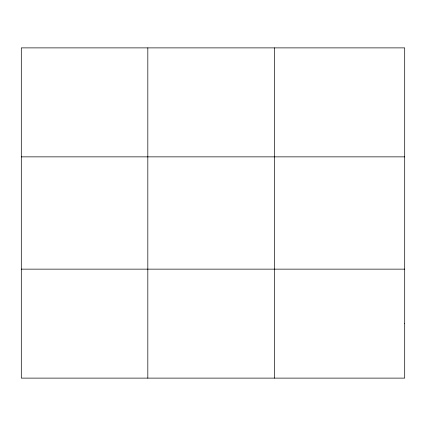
<?xml version="1.0" encoding="UTF-8"?>
<svg xmlns="http://www.w3.org/2000/svg" width="426" height="426" viewBox="0 0 426 426"><rect width="100%" height="100%" fill="white"/><g stroke="black" fill="none" stroke-linecap="round" stroke-linejoin="round"><path stroke-width="0.64" d="M147.822 47.882L147.822 378.118M274.344 47.882L274.344 378.118M21.3 156.859L404.7 156.859M21.3 269.141L404.7 269.141M404.7 323.632L404.7 378.118L21.3 378.118L21.3 47.882L404.7 47.882L404.7 323.632"/></g></svg>
